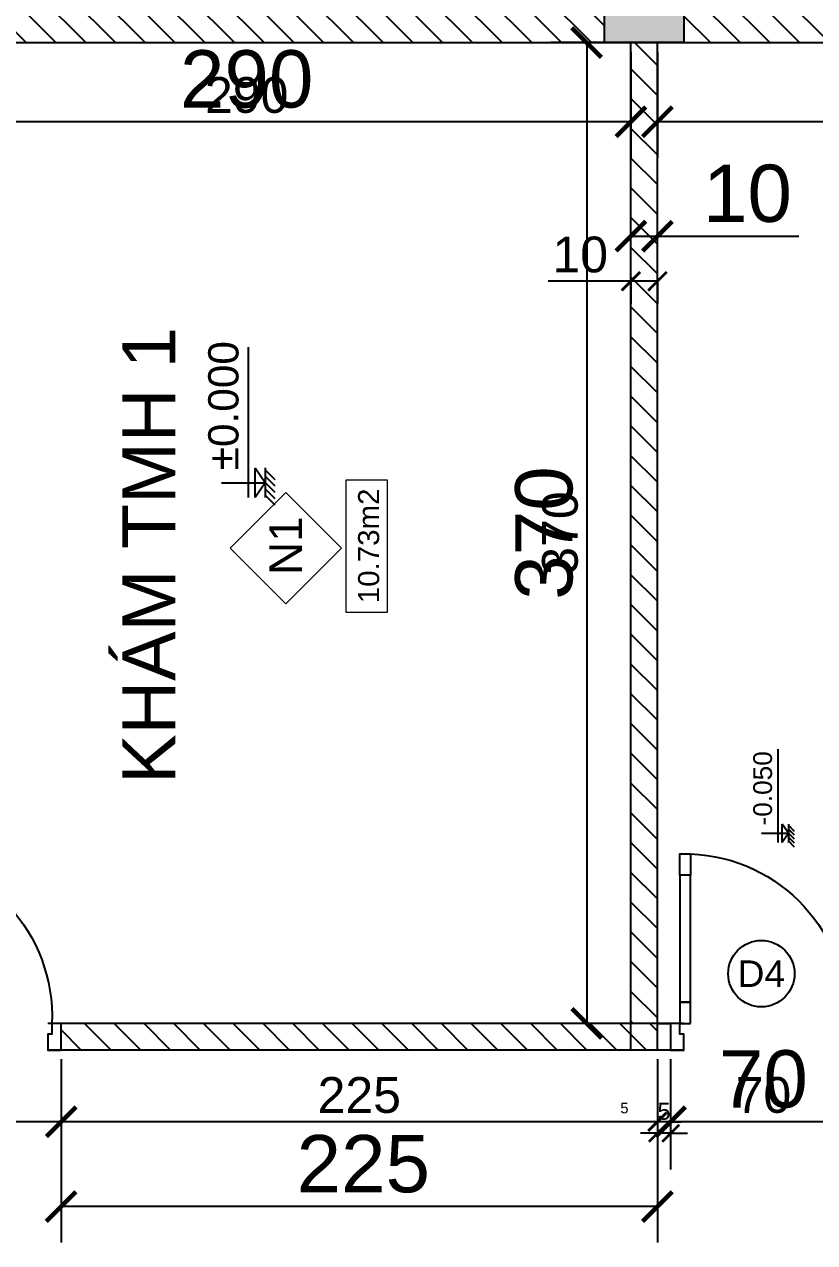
# Model space of a CAD drawing. Header units: millimetres. Extents: x -26398 to 135532, y -376633 to 43268.
# Drawn here: x 37477.9 to 37776.1, y -147106.8 to -146647.3 of the extents above; entities that cross this region are included whole.
import ezdxf
from ezdxf.enums import TextEntityAlignment as Align

# ---------------------------------------------------------------- set-up
doc = ezdxf.new("R2010")
doc.units = ezdxf.units.MM
for name, color, linetype in [('0 @ 5', 7, 'Continuous'), ('0 @ 8', 7, 'Continuous'), ('A-Door', 150, 'Continuous'), ('A5-KICHTHUOC', 251, 'Continuous'), ('cửa', 152, 'Continuous'), ('NT', 1, 'Continuous'), ('TƯỜNG', 52, 'Continuous')]:
    doc.layers.add(name, color=color, linetype=linetype)
doc.layers.add('A6-GHICHU', color=147, linetype='Continuous', lineweight=20)
doc.styles.add('GHICHU35', font='', dxfattribs={"width": 0.9, "height": 350})
doc.styles.get("Standard").update_dxf_attribs({"font": 'arial.ttf'})
doc.styles.add('TUANH', font='')
doc.styles.get('GHICHU35').set_extended_font_data('VNI-Helve')
doc.styles.get('TUANH').set_extended_font_data('VNI-Helve-Condense', bold=True)
doc.dimstyles.new('SCALE dimmatbang', dxfattribs={"dimscale": 70, "dimtxt": 2.7, "dimasz": 1.4, "dimexe": 1.7, "dimexo": 0.7, "dimtad": 1, "dimtoh": 1, "dimdec": 1, "dimtxsty": 'Standard', "dimblk": 'ARCHTICK', "dimcen": 2.5, "dimclrd": 1, "dimclre": 256, "dimadec": 0, "dimazin": 0, "dimtfac": 1, "dimtdec": 1, "dimtmove": 0, "dimatfit": 3, "dimfxl": 1, "dimarcsym": 0})
pattern_1 = [(135, (28271.811, -149862.609), (-5.61266, -5.61266), [])]

# ---------------------------------------------------------------- blocks, each defined once
blk = doc.blocks.new('A$C7DB75F4D')
at = {"layer": 'A-Door'}
for points in [[(625, 740), (625, 660), (665, 660), (665, 740)], [(625, 180), (625, 660), (665, 660), (665, 180)], [(625, 100), (625, 180), (665, 180), (665, 100)], [(35, 100), (35, 60), (50, 60), (50, 50), (50, 0), (0, 0), (0, 100)], [(665, 100), (700, 100), (700, 0), (650, 0), (650, 50), (650, 60), (665, 60)]]:
    blk.add_lwpolyline(points, close=True, dxfattribs=at)
at = {"layer": 'NT', "color": 1}
blk.add_arc((650, 125), 615.5, 92.3278, 182.3278, dxfattribs=at)
blk = doc.blocks.new('1-cote nen')
for p, q in [((-1.8, 267.2), (-1.8, 0)), ((-91.4, 101.9), (827.5, 101.9)), ((-1.8, 0), (-91.4, 62.9)), ((-91.4, 62.9), (87.7, 62.9)), ((89.6, 0), (-91.4, 0)), ((-1.8, 0), (87.7, 62.9)), ((-137.3, -60), (-77.3, 0)), ((-98.7, -60), (-38.7, 0)), ((-60, -60), (0, 0)), ((-21.3, -60), (38.7, 0)), ((17.3, -60), (77.3, 0))]:
    blk.add_line(p, q)
at = {"ltscale": 50, "style": 'GHICHU35', "width": 0.9}
blk.add_attdef('%%P0.000', (75.5, 163.9), '', height=187.5, dxfattribs=at)
blk = doc.blocks.new('_ArchTick')
at = {"color": 0, "linetype": 'ByBlock', "const_width": 0.15}
blk.add_lwpolyline([(-0.5, -0.5), (0.5, 0.5)], dxfattribs=at)
blk = doc.blocks.new('*D6527')
at = {"lineweight": -2, "transparency": 16777216}
for p, q in [((37721.78, -147039.76), (37721.78, -147074.83)), ((37791.78, -147039.76), (37791.78, -147074.83))]:
    blk.add_line(p, q, dxfattribs=at)
at = {"color": 1, "lineweight": -2, "transparency": 16777216}
blk.add_line((37791.78, -147061.23), (37721.78, -147061.23), dxfattribs=at)
at = {"layer": 'DEFPOINTS', "color": 0, "transparency": 16777216}
for p in [(37721.78, -147034.16), (37791.78, -147034.16), (37721.78, -147061.23)]:
    blk.add_point(p, dxfattribs=at)
at = {"color": 1, "lineweight": -2, "transparency": 16777216, "xscale": 11.2, "yscale": 11.2, "zscale": 11.2, "rotation": 180}
blk.add_blockref('_ArchTick', (37721.78, -147061.23), dxfattribs=at)
at = {"color": 1, "lineweight": -2, "transparency": 16777216, "xscale": 11.2, "yscale": 11.2, "zscale": 11.2}
blk.add_blockref('_ArchTick', (37791.78, -147061.23), dxfattribs=at)
at = {"color": 0, "transparency": 16777216, "insert": (37756.78, -147045.2), "char_height": 21.6, "attachment_point": 5}
blk.add_mtext('70', dxfattribs=at)
blk = doc.blocks.new('*D6528')
at = {"lineweight": -2, "transparency": 16777216}
for p, q in [((37721.78, -147037.66), (37721.78, -147069.73)), ((37791.78, -147037.66), (37791.78, -147069.73))]:
    blk.add_line(p, q, dxfattribs=at)
at = {"color": 1, "lineweight": -2, "transparency": 16777216}
blk.add_line((37791.78, -147061.23), (37721.78, -147061.23), dxfattribs=at)
at = {"layer": 'DEFPOINTS', "color": 0, "transparency": 16777216}
for p in [(37721.78, -147034.16), (37791.78, -147034.16), (37721.78, -147061.23)]:
    blk.add_point(p, dxfattribs=at)
at = {"color": 1, "lineweight": -2, "transparency": 16777216, "xscale": 7, "yscale": 7, "zscale": 7, "rotation": 180}
blk.add_blockref('_ArchTick', (37721.78, -147061.23), dxfattribs=at)
at = {"color": 1, "lineweight": -2, "transparency": 16777216, "xscale": 7, "yscale": 7, "zscale": 7}
blk.add_blockref('_ArchTick', (37791.78, -147061.23), dxfattribs=at)
at = {"color": 0, "transparency": 16777216, "insert": (37756.78, -147051.21), "char_height": 13.5, "attachment_point": 5}
blk.add_mtext('70', dxfattribs=at)
blk = doc.blocks.new('*D6530')
at = {"lineweight": -2, "transparency": 16777216}
for p, q in [((37716.78, -147039.76), (37716.78, -147079.17)), ((37721.78, -147039.76), (37721.78, -147079.17))]:
    blk.add_line(p, q, dxfattribs=at)
at = {"color": 1, "lineweight": -2, "transparency": 16777216}
for p, q in [((37716.78, -147065.57), (37710.38, -147065.57)), ((37721.78, -147065.57), (37716.78, -147065.57)), ((37721.78, -147065.57), (37728.18, -147065.57))]:
    blk.add_line(p, q, dxfattribs=at)
at = {"layer": 'DEFPOINTS', "color": 0, "transparency": 16777216}
for p in [(37716.78, -147034.16), (37721.78, -147034.16), (37716.78, -147065.57)]:
    blk.add_point(p, dxfattribs=at)
at = {"color": 1, "lineweight": -2, "transparency": 16777216, "xscale": 6.4, "yscale": 6.4, "zscale": 6.4}
blk.add_blockref('_ArchTick', (37716.78, -147065.57), dxfattribs=at)
at = {"color": 1, "lineweight": -2, "transparency": 16777216, "xscale": 6.4, "yscale": 6.4, "zscale": 6.4, "rotation": 180}
blk.add_blockref('_ArchTick', (37721.78, -147065.57), dxfattribs=at)
at = {"color": 0, "transparency": 16777216, "insert": (37719.28, -147057.32), "char_height": 6.4, "attachment_point": 5}
blk.add_mtext('5', dxfattribs=at)
blk = doc.blocks.new('*D6531')
at = {"lineweight": -2, "transparency": 16777216}
for p, q in [((37716.78, -147037.66), (37716.78, -147069.73)), ((37721.78, -147037.66), (37721.78, -147069.73))]:
    blk.add_line(p, q, dxfattribs=at)
at = {"color": 1, "lineweight": -2, "transparency": 16777216}
for p, q in [((37716.78, -147061.23), (37699.88, -147061.23)), ((37721.78, -147061.23), (37716.78, -147061.23)), ((37721.78, -147061.23), (37725.78, -147061.23))]:
    blk.add_line(p, q, dxfattribs=at)
at = {"layer": 'DEFPOINTS', "color": 0, "transparency": 16777216}
for p in [(37716.78, -147034.16), (37721.78, -147034.16), (37716.78, -147061.23)]:
    blk.add_point(p, dxfattribs=at)
at = {"color": 1, "lineweight": -2, "transparency": 16777216, "xscale": 4, "yscale": 4, "zscale": 4}
blk.add_blockref('_ArchTick', (37716.78, -147061.23), dxfattribs=at)
at = {"color": 1, "lineweight": -2, "transparency": 16777216, "xscale": 4, "yscale": 4, "zscale": 4, "rotation": 180}
blk.add_blockref('_ArchTick', (37721.78, -147061.23), dxfattribs=at)
at = {"color": 0, "transparency": 16777216, "insert": (37704.33, -147056.07), "char_height": 4, "attachment_point": 5}
blk.add_mtext('5', dxfattribs=at)
blk = doc.blocks.new('*D6533')
at = {"lineweight": -2, "transparency": 16777216}
for p, q in [((37491.78, -147039.76), (37491.78, -147106.82)), ((37716.78, -147039.76), (37716.78, -147106.82))]:
    blk.add_line(p, q, dxfattribs=at)
at = {"color": 1, "lineweight": -2, "transparency": 16777216}
blk.add_line((37716.78, -147093.22), (37491.78, -147093.22), dxfattribs=at)
at = {"layer": 'DEFPOINTS', "color": 0, "transparency": 16777216}
for p in [(37491.78, -147034.16), (37716.78, -147034.16), (37491.78, -147093.22)]:
    blk.add_point(p, dxfattribs=at)
at = {"color": 1, "lineweight": -2, "transparency": 16777216, "xscale": 11.2, "yscale": 11.2, "zscale": 11.2, "rotation": 180}
blk.add_blockref('_ArchTick', (37491.78, -147093.22), dxfattribs=at)
at = {"color": 1, "lineweight": -2, "transparency": 16777216, "xscale": 11.2, "yscale": 11.2, "zscale": 11.2}
blk.add_blockref('_ArchTick', (37716.78, -147093.22), dxfattribs=at)
at = {"color": 0, "transparency": 16777216, "insert": (37605.8, -147077.19), "char_height": 21.6, "attachment_point": 5}
blk.add_mtext('225', dxfattribs=at)
blk = doc.blocks.new('*D6534')
at = {"lineweight": -2, "transparency": 16777216}
for p, q in [((37491.78, -147037.66), (37491.78, -147069.73)), ((37716.78, -147037.66), (37716.78, -147069.73))]:
    blk.add_line(p, q, dxfattribs=at)
at = {"color": 1, "lineweight": -2, "transparency": 16777216}
blk.add_line((37716.78, -147061.23), (37491.78, -147061.23), dxfattribs=at)
at = {"layer": 'DEFPOINTS', "color": 0, "transparency": 16777216}
for p in [(37491.78, -147034.16), (37716.78, -147034.16), (37491.78, -147061.23)]:
    blk.add_point(p, dxfattribs=at)
at = {"color": 1, "lineweight": -2, "transparency": 16777216, "xscale": 7, "yscale": 7, "zscale": 7, "rotation": 180}
blk.add_blockref('_ArchTick', (37491.78, -147061.23), dxfattribs=at)
at = {"color": 1, "lineweight": -2, "transparency": 16777216, "xscale": 7, "yscale": 7, "zscale": 7}
blk.add_blockref('_ArchTick', (37716.78, -147061.23), dxfattribs=at)
at = {"color": 0, "transparency": 16777216, "insert": (37604.28, -147051.21), "char_height": 13.5, "attachment_point": 5}
blk.add_mtext('225', dxfattribs=at)
blk = doc.blocks.new('*D6536')
at = {"lineweight": -2, "transparency": 16777216}
for p, q in [((37421.78, -147039.76), (37421.78, -147074.83)), ((37491.78, -147039.76), (37491.78, -147074.83))]:
    blk.add_line(p, q, dxfattribs=at)
at = {"color": 1, "lineweight": -2, "transparency": 16777216}
blk.add_line((37491.78, -147061.23), (37421.78, -147061.23), dxfattribs=at)
at = {"layer": 'DEFPOINTS', "color": 0, "transparency": 16777216}
for p in [(37421.78, -147034.16), (37491.78, -147034.16), (37421.78, -147061.23)]:
    blk.add_point(p, dxfattribs=at)
at = {"color": 1, "lineweight": -2, "transparency": 16777216, "xscale": 11.2, "yscale": 11.2, "zscale": 11.2, "rotation": 180}
blk.add_blockref('_ArchTick', (37421.78, -147061.23), dxfattribs=at)
at = {"color": 1, "lineweight": -2, "transparency": 16777216, "xscale": 11.2, "yscale": 11.2, "zscale": 11.2}
blk.add_blockref('_ArchTick', (37491.78, -147061.23), dxfattribs=at)
at = {"color": 0, "transparency": 16777216, "insert": (37456.78, -147045.2), "char_height": 21.6, "attachment_point": 5}
blk.add_mtext('70', dxfattribs=at)
blk = doc.blocks.new('*D6537')
at = {"lineweight": -2, "transparency": 16777216}
for p, q in [((37421.78, -147037.66), (37421.78, -147069.73)), ((37491.78, -147037.66), (37491.78, -147069.73))]:
    blk.add_line(p, q, dxfattribs=at)
at = {"color": 1, "lineweight": -2, "transparency": 16777216}
blk.add_line((37491.78, -147061.23), (37421.78, -147061.23), dxfattribs=at)
at = {"layer": 'DEFPOINTS', "color": 0, "transparency": 16777216}
for p in [(37421.78, -147034.16), (37491.78, -147034.16), (37421.78, -147061.23)]:
    blk.add_point(p, dxfattribs=at)
at = {"color": 1, "lineweight": -2, "transparency": 16777216, "xscale": 7, "yscale": 7, "zscale": 7, "rotation": 180}
blk.add_blockref('_ArchTick', (37421.78, -147061.23), dxfattribs=at)
at = {"color": 1, "lineweight": -2, "transparency": 16777216, "xscale": 7, "yscale": 7, "zscale": 7}
blk.add_blockref('_ArchTick', (37491.78, -147061.23), dxfattribs=at)
at = {"color": 0, "transparency": 16777216, "insert": (37456.78, -147051.21), "char_height": 13.5, "attachment_point": 5}
blk.add_mtext('70', dxfattribs=at)
blk = doc.blocks.new('*D6617')
at = {"lineweight": -2, "transparency": 16777216}
for p, q in [((37706.78, -146733.89), (37706.78, -146713.59)), ((37716.78, -146733.89), (37716.78, -146713.59))]:
    blk.add_line(p, q, dxfattribs=at)
at = {"color": 1, "lineweight": -2, "transparency": 16777216}
for p, q in [((37706.78, -146727.19), (37716.78, -146727.19)), ((37716.78, -146727.19), (37770.17, -146727.19))]:
    blk.add_line(p, q, dxfattribs=at)
at = {"layer": 'DEFPOINTS', "color": 0, "transparency": 16777216}
for p in [(37706.78, -146727.19), (37706.78, -146739.49), (37716.78, -146739.49)]:
    blk.add_point(p, dxfattribs=at)
at = {"color": 1, "lineweight": -2, "transparency": 16777216, "xscale": 11.2, "yscale": 11.2, "zscale": 11.2, "rotation": 180}
blk.add_blockref('_ArchTick', (37706.78, -146727.19), dxfattribs=at)
at = {"color": 1, "lineweight": -2, "transparency": 16777216, "xscale": 11.2, "yscale": 11.2, "zscale": 11.2}
blk.add_blockref('_ArchTick', (37716.78, -146727.19), dxfattribs=at)
at = {"color": 0, "transparency": 16777216, "insert": (37750.76, -146711.16), "char_height": 21.6, "attachment_point": 5}
blk.add_mtext('10', dxfattribs=at)
blk = doc.blocks.new('*D6618')
at = {"color": 1, "lineweight": -2, "transparency": 16777216}
for p, q in [((37706.78, -146744.2), (37675.51, -146744.2)), ((37716.78, -146744.2), (37706.78, -146744.2))]:
    blk.add_line(p, q, dxfattribs=at)
at = {"lineweight": -2, "transparency": 16777216}
for p, q in [((37706.78, -146742.99), (37706.78, -146752.7)), ((37716.78, -146742.99), (37716.78, -146752.7))]:
    blk.add_line(p, q, dxfattribs=at)
at = {"layer": 'DEFPOINTS', "color": 0, "transparency": 16777216}
for p in [(37706.78, -146739.49), (37716.78, -146739.49), (37706.78, -146744.2)]:
    blk.add_point(p, dxfattribs=at)
at = {"color": 1, "lineweight": -2, "transparency": 16777216, "xscale": 7, "yscale": 7, "zscale": 7, "rotation": 180}
blk.add_blockref('_ArchTick', (37706.78, -146744.2), dxfattribs=at)
at = {"color": 1, "lineweight": -2, "transparency": 16777216, "xscale": 7, "yscale": 7, "zscale": 7}
blk.add_blockref('_ArchTick', (37716.78, -146744.2), dxfattribs=at)
at = {"color": 0, "transparency": 16777216, "insert": (37687.65, -146734.18), "char_height": 13.5, "attachment_point": 5}
blk.add_mtext('10', dxfattribs=at)
blk = doc.blocks.new('*D6704')
at = {"lineweight": -2, "transparency": 16777216}
for p, q in [((37716.78, -146659.76), (37716.78, -146697.63)), ((38006.78, -146659.76), (38006.78, -146697.63))]:
    blk.add_line(p, q, dxfattribs=at)
at = {"color": 1, "lineweight": -2, "transparency": 16777216}
blk.add_line((38006.78, -146684.03), (37716.78, -146684.03), dxfattribs=at)
at = {"layer": 'DEFPOINTS', "color": 0, "transparency": 16777216}
for p in [(37716.78, -146654.16), (38006.78, -146654.16), (37716.78, -146684.03)]:
    blk.add_point(p, dxfattribs=at)
at = {"color": 1, "lineweight": -2, "transparency": 16777216, "xscale": 11.2, "yscale": 11.2, "zscale": 11.2, "rotation": 180}
blk.add_blockref('_ArchTick', (37716.78, -146684.03), dxfattribs=at)
at = {"color": 1, "lineweight": -2, "transparency": 16777216, "xscale": 11.2, "yscale": 11.2, "zscale": 11.2}
blk.add_blockref('_ArchTick', (38006.78, -146684.03), dxfattribs=at)
at = {"color": 0, "transparency": 16777216, "insert": (37861.78, -146668.01), "char_height": 21.6, "attachment_point": 5}
blk.add_mtext('290', dxfattribs=at)
blk = doc.blocks.new('*D6705')
at = {"lineweight": -2, "transparency": 16777216}
for p, q in [((37716.78, -146657.66), (37716.78, -146692.53)), ((38006.78, -146657.66), (38006.78, -146692.53))]:
    blk.add_line(p, q, dxfattribs=at)
at = {"color": 1, "lineweight": -2, "transparency": 16777216}
blk.add_line((38006.78, -146684.03), (37716.78, -146684.03), dxfattribs=at)
at = {"layer": 'DEFPOINTS', "color": 0, "transparency": 16777216}
for p in [(37716.78, -146654.16), (38006.78, -146654.16), (37716.78, -146684.03)]:
    blk.add_point(p, dxfattribs=at)
at = {"color": 1, "lineweight": -2, "transparency": 16777216, "xscale": 7, "yscale": 7, "zscale": 7, "rotation": 180}
blk.add_blockref('_ArchTick', (37716.78, -146684.03), dxfattribs=at)
at = {"color": 1, "lineweight": -2, "transparency": 16777216, "xscale": 7, "yscale": 7, "zscale": 7}
blk.add_blockref('_ArchTick', (38006.78, -146684.03), dxfattribs=at)
at = {"color": 0, "transparency": 16777216, "insert": (37861.78, -146674.02), "char_height": 13.5, "attachment_point": 5}
blk.add_mtext('290', dxfattribs=at)
blk = doc.blocks.new('*D6707')
at = {"lineweight": -2, "transparency": 16777216}
for p, q in [((37701.18, -146654.16), (37676.49, -146654.16)), ((37701.18, -147024.16), (37676.49, -147024.16))]:
    blk.add_line(p, q, dxfattribs=at)
at = {"color": 1, "lineweight": -2, "transparency": 16777216}
blk.add_line((37690.09, -146654.16), (37690.09, -147024.16), dxfattribs=at)
at = {"layer": 'DEFPOINTS', "color": 0, "transparency": 16777216}
for p in [(37706.78, -146654.16), (37690.09, -147024.16), (37706.78, -147024.16)]:
    blk.add_point(p, dxfattribs=at)
at = {"color": 1, "lineweight": -2, "transparency": 16777216, "xscale": 11.2, "yscale": 11.2, "zscale": 11.2}
for p, rotation in [((37690.09, -146654.16), 90), ((37690.09, -147024.16), 270)]:
    blk.add_blockref('_ArchTick', p, dxfattribs=dict(at, rotation=rotation))
at = {"color": 0, "transparency": 16777216, "insert": (37674.06, -146839.16), "char_height": 21.6, "attachment_point": 5, "rotation": 90}
blk.add_mtext('370', dxfattribs=at)
blk = doc.blocks.new('*D6708')
at = {"lineweight": -2, "transparency": 16777216}
for p, q in [((37703.28, -146654.16), (37681.59, -146654.16)), ((37703.28, -147024.16), (37681.59, -147024.16))]:
    blk.add_line(p, q, dxfattribs=at)
at = {"color": 1, "lineweight": -2, "transparency": 16777216}
blk.add_line((37690.09, -146654.16), (37690.09, -147024.16), dxfattribs=at)
at = {"layer": 'DEFPOINTS', "color": 0, "transparency": 16777216}
for p in [(37706.78, -146654.16), (37690.09, -147024.16), (37706.78, -147024.16)]:
    blk.add_point(p, dxfattribs=at)
at = {"color": 1, "lineweight": -2, "transparency": 16777216, "xscale": 7, "yscale": 7, "zscale": 7}
for p, rotation in [((37690.09, -146654.16), 90), ((37690.09, -147024.16), 270)]:
    blk.add_blockref('_ArchTick', p, dxfattribs=dict(at, rotation=rotation))
at = {"color": 0, "transparency": 16777216, "insert": (37680.07, -146839.16), "char_height": 13.5, "attachment_point": 5, "rotation": 90}
blk.add_mtext('370', dxfattribs=at)
blk = doc.blocks.new('*D6710')
at = {"lineweight": -2, "transparency": 16777216}
for p, q in [((37416.78, -146659.76), (37416.78, -146697.63)), ((37706.78, -146659.76), (37706.78, -146697.63))]:
    blk.add_line(p, q, dxfattribs=at)
at = {"color": 1, "lineweight": -2, "transparency": 16777216}
blk.add_line((37706.78, -146684.03), (37416.78, -146684.03), dxfattribs=at)
at = {"layer": 'DEFPOINTS', "color": 0, "transparency": 16777216}
for p in [(37416.78, -146654.16), (37706.78, -146654.16), (37416.78, -146684.03)]:
    blk.add_point(p, dxfattribs=at)
at = {"color": 1, "lineweight": -2, "transparency": 16777216, "xscale": 11.2, "yscale": 11.2, "zscale": 11.2, "rotation": 180}
blk.add_blockref('_ArchTick', (37416.78, -146684.03), dxfattribs=at)
at = {"color": 1, "lineweight": -2, "transparency": 16777216, "xscale": 11.2, "yscale": 11.2, "zscale": 11.2}
blk.add_blockref('_ArchTick', (37706.78, -146684.03), dxfattribs=at)
at = {"color": 0, "transparency": 16777216, "insert": (37561.78, -146668.01), "char_height": 21.6, "attachment_point": 5}
blk.add_mtext('290', dxfattribs=at)
blk = doc.blocks.new('*D6711')
at = {"lineweight": -2, "transparency": 16777216}
for p, q in [((37416.78, -146657.66), (37416.78, -146692.53)), ((37706.78, -146657.66), (37706.78, -146692.53))]:
    blk.add_line(p, q, dxfattribs=at)
at = {"color": 1, "lineweight": -2, "transparency": 16777216}
blk.add_line((37706.78, -146684.03), (37416.78, -146684.03), dxfattribs=at)
at = {"layer": 'DEFPOINTS', "color": 0, "transparency": 16777216}
for p in [(37416.78, -146654.16), (37706.78, -146654.16), (37416.78, -146684.03)]:
    blk.add_point(p, dxfattribs=at)
at = {"color": 1, "lineweight": -2, "transparency": 16777216, "xscale": 7, "yscale": 7, "zscale": 7, "rotation": 180}
blk.add_blockref('_ArchTick', (37416.78, -146684.03), dxfattribs=at)
at = {"color": 1, "lineweight": -2, "transparency": 16777216, "xscale": 7, "yscale": 7, "zscale": 7}
blk.add_blockref('_ArchTick', (37706.78, -146684.03), dxfattribs=at)
at = {"color": 0, "transparency": 16777216, "insert": (37561.78, -146674.02), "char_height": 13.5, "attachment_point": 5}
blk.add_mtext('290', dxfattribs=at)
blk = doc.blocks.new('*U9028')
at = {"layer": '0 @ 5'}
dim = blk.add_linear_dim(base=(37721.78, -147061.23), p1=(37791.78, -147034.16), p2=(37721.78, -147034.16), angle=180, dimstyle='SCALE dimmatbang', override={"dimscale": 5, "dimtix": 0, "dimtofl": 1, "dimtmove": 0, "dimatfit": 3}, dxfattribs=at)
dim.commit()
dim.dimension.update_dxf_attribs({"geometry": '*D6528', "text_midpoint": (37756.78, -147051.21)})
at = {"layer": '0 @ 8'}
dim = blk.add_linear_dim(base=(37721.78, -147061.23), p1=(37791.78, -147034.16), p2=(37721.78, -147034.16), angle=180, dimstyle='SCALE dimmatbang', override={"dimscale": 8, "dimtix": 0, "dimtofl": 1, "dimtmove": 0, "dimatfit": 3}, dxfattribs=at)
dim.commit()
dim.dimension.update_dxf_attribs({"geometry": '*D6527', "text_midpoint": (37756.78, -147045.2)})
blk = doc.blocks.new('*U9029')
at = {"layer": '0 @ 5'}
dim = blk.add_linear_dim(base=(37716.78, -147061.23), p1=(37721.78, -147034.16), p2=(37716.78, -147034.16), angle=180, dimstyle='SCALE dimmatbang', override={"dimscale": 5, "dimtxt": 0.8, "dimasz": 0.8, "dimtix": 0, "dimtofl": 1, "dimtmove": 0, "dimatfit": 3}, dxfattribs=at)
dim.commit()
dim.dimension.update_dxf_attribs({"geometry": '*D6531', "text_midpoint": (37704.33, -147056.07)})
at = {"layer": '0 @ 8'}
dim = blk.add_linear_dim(base=(37716.78, -147065.57), p1=(37721.78, -147034.16), p2=(37716.78, -147034.16), angle=180, dimstyle='SCALE dimmatbang', override={"dimscale": 8, "dimtxt": 0.8, "dimasz": 0.8, "dimtix": 0, "dimtofl": 1, "dimtmove": 0, "dimatfit": 3}, dxfattribs=at)
dim.commit()
dim.dimension.update_dxf_attribs({"geometry": '*D6530', "text_midpoint": (37719.28, -147065.57), "dimtype": 128})
blk = doc.blocks.new('*U9030')
at = {"layer": '0 @ 5'}
dim = blk.add_linear_dim(base=(37491.78, -147061.23), p1=(37716.78, -147034.16), p2=(37491.78, -147034.16), angle=180, dimstyle='SCALE dimmatbang', override={"dimscale": 5, "dimtix": 0, "dimtofl": 1, "dimtmove": 0, "dimatfit": 3}, dxfattribs=at)
dim.commit()
dim.dimension.update_dxf_attribs({"geometry": '*D6534', "text_midpoint": (37604.28, -147051.21)})
at = {"layer": '0 @ 8'}
dim = blk.add_linear_dim(base=(37491.78, -147093.22), p1=(37716.78, -147034.16), p2=(37491.78, -147034.16), angle=180, dimstyle='SCALE dimmatbang', override={"dimscale": 8, "dimtix": 0, "dimtofl": 1, "dimtmove": 0, "dimatfit": 3}, dxfattribs=at)
dim.commit()
dim.dimension.update_dxf_attribs({"geometry": '*D6533', "text_midpoint": (37605.8, -147093.22), "dimtype": 128})
blk = doc.blocks.new('*U9031')
at = {"layer": '0 @ 5'}
dim = blk.add_linear_dim(base=(37421.78, -147061.23), p1=(37491.78, -147034.16), p2=(37421.78, -147034.16), angle=180, dimstyle='SCALE dimmatbang', override={"dimscale": 5, "dimtix": 0, "dimtofl": 1, "dimtmove": 0, "dimatfit": 3}, dxfattribs=at)
dim.commit()
dim.dimension.update_dxf_attribs({"geometry": '*D6537', "text_midpoint": (37456.78, -147051.21)})
at = {"layer": '0 @ 8'}
dim = blk.add_linear_dim(base=(37421.78, -147061.23), p1=(37491.78, -147034.16), p2=(37421.78, -147034.16), angle=180, dimstyle='SCALE dimmatbang', override={"dimscale": 8, "dimtix": 0, "dimtofl": 1, "dimtmove": 0, "dimatfit": 3}, dxfattribs=at)
dim.commit()
dim.dimension.update_dxf_attribs({"geometry": '*D6536', "text_midpoint": (37456.78, -147045.2)})
blk = doc.blocks.new('*U9058')
at = {"layer": '0 @ 5'}
dim = blk.add_linear_dim(base=(37706.78, -146744.2), p1=(37716.78, -146739.49), p2=(37706.78, -146739.49), angle=180, dimstyle='SCALE dimmatbang', override={"dimscale": 5, "dimtix": 0, "dimtofl": 1, "dimtmove": 0, "dimatfit": 3}, dxfattribs=at)
dim.commit()
dim.dimension.update_dxf_attribs({"geometry": '*D6618', "text_midpoint": (37687.65, -146734.18)})
at = {"layer": '0 @ 8'}
dim = blk.add_linear_dim(base=(37706.78, -146727.19), p1=(37716.78, -146739.49), p2=(37706.78, -146739.49), angle=180, dimstyle='SCALE dimmatbang', override={"dimscale": 8, "dimtix": 0, "dimtofl": 1, "dimtmove": 0, "dimatfit": 3}, dxfattribs=at)
dim.commit()
dim.dimension.update_dxf_attribs({"geometry": '*D6617', "text_midpoint": (37750.76, -146727.19), "dimtype": 128})
blk = doc.blocks.new('*U9087')
at = {"layer": '0 @ 5'}
dim = blk.add_linear_dim(base=(37716.78, -146684.03), p1=(38006.78, -146654.16), p2=(37716.78, -146654.16), angle=180, dimstyle='SCALE dimmatbang', override={"dimscale": 5, "dimtix": 0, "dimtofl": 1, "dimtmove": 0, "dimatfit": 3}, dxfattribs=at)
dim.commit()
dim.dimension.update_dxf_attribs({"geometry": '*D6705', "text_midpoint": (37861.78, -146674.02)})
at = {"layer": '0 @ 8'}
dim = blk.add_linear_dim(base=(37716.78, -146684.03), p1=(38006.78, -146654.16), p2=(37716.78, -146654.16), angle=180, dimstyle='SCALE dimmatbang', override={"dimscale": 8, "dimtix": 0, "dimtofl": 1, "dimtmove": 0, "dimatfit": 3}, dxfattribs=at)
dim.commit()
dim.dimension.update_dxf_attribs({"geometry": '*D6704', "text_midpoint": (37861.78, -146668.01)})
blk = doc.blocks.new('*U9088')
at = {"layer": '0 @ 5'}
dim = blk.add_linear_dim(base=(37690.09, -147024.16), p1=(37706.78, -146654.16), p2=(37706.78, -147024.16), angle=90, dimstyle='SCALE dimmatbang', override={"dimscale": 5, "dimtix": 0, "dimtofl": 1, "dimtmove": 0, "dimatfit": 3}, dxfattribs=at)
dim.commit()
dim.dimension.update_dxf_attribs({"geometry": '*D6708', "text_midpoint": (37680.07, -146839.16)})
at = {"layer": '0 @ 8'}
dim = blk.add_linear_dim(base=(37690.09, -147024.16), p1=(37706.78, -146654.16), p2=(37706.78, -147024.16), angle=90, dimstyle='SCALE dimmatbang', override={"dimscale": 8, "dimtix": 0, "dimtofl": 1, "dimtmove": 0, "dimatfit": 3}, dxfattribs=at)
dim.commit()
dim.dimension.update_dxf_attribs({"geometry": '*D6707', "text_midpoint": (37674.06, -146839.16)})
blk = doc.blocks.new('*U9089')
at = {"layer": '0 @ 5'}
dim = blk.add_linear_dim(base=(37416.78, -146684.03), p1=(37706.78, -146654.16), p2=(37416.78, -146654.16), angle=180, dimstyle='SCALE dimmatbang', override={"dimscale": 5, "dimtix": 0, "dimtofl": 1, "dimtmove": 0, "dimatfit": 3}, dxfattribs=at)
dim.commit()
dim.dimension.update_dxf_attribs({"geometry": '*D6711', "text_midpoint": (37561.78, -146674.02)})
at = {"layer": '0 @ 8'}
dim = blk.add_linear_dim(base=(37416.78, -146684.03), p1=(37706.78, -146654.16), p2=(37416.78, -146654.16), angle=180, dimstyle='SCALE dimmatbang', override={"dimscale": 8, "dimtix": 0, "dimtofl": 1, "dimtmove": 0, "dimatfit": 3}, dxfattribs=at)
dim.commit()
dim.dimension.update_dxf_attribs({"geometry": '*D6710', "text_midpoint": (37561.78, -146668.01)})

msp = doc.modelspace()

# ---------------------------------------------------------------- hatches: boundary and pattern name
h = msp.add_hatch(color=1)
h.dxf.hatch_style = 1
h.paths.add_polyline_path([(37696.78, -146654.16), (37726.78, -146654.16), (37726.78, -146634.16), (37696.78, -146634.16)])
at = {"layer": 'TƯỜNG'}
h = msp.add_hatch(dxfattribs=at)
h.set_pattern_fill('ANSI31', color=256, scale=2.5, angle=90)
h.set_pattern_definition(pattern_1)
h.paths.add_polyline_path([(35931.78, -146634.16), (35931.78, -146654.16), (36496.78, -146654.16), (36496.78, -146634.16)])
h.paths.add_polyline_path([(36796.78, -146654.16), (36796.78, -146634.16), (36526.78, -146634.16), (36526.78, -146654.16)])
h.paths.add_polyline_path([(37126.78, -146634.16), (37126.78, -146654.16), (37396.78, -146654.16), (37396.78, -146634.7), (37396.24, -146634.16)])
h.paths.add_polyline_path([(37096.78, -146654.16), (37096.78, -146634.16), (36826.78, -146634.16), (36826.78, -146654.16)])
h.paths.add_polyline_path([(37426.78, -146634.16), (37426.78, -146653.48), (37427.47, -146654.16), (37696.78, -146654.16), (37696.78, -146634.16)])
h.paths.add_polyline_path([(37726.78, -146634.16), (37726.78, -146654.16), (37996.78, -146654.16), (37996.78, -146634.16)])
h.paths.add_polyline_path([(38296.78, -146654.16), (38296.78, -146634.16), (38026.78, -146634.16), (38026.78, -146654.16)])
h.paths.add_polyline_path([(38696.78, -146654.16), (38696.78, -146634.16), (38326.78, -146634.16), (38326.78, -146654.16)])
h.paths.add_polyline_path([(39080.71, -146654.16), (39080.71, -146634.28), (39091.39, -146634.28), (39091.27, -146634.16), (38726.78, -146634.16), (38726.78, -146654.16)])
h = msp.add_hatch(dxfattribs=at)
h.set_pattern_fill('ANSI31', color=256, scale=2.5, angle=90)
h.set_pattern_definition(pattern_1)
h.paths.add_polyline_path([(37491.78, -147024.16), (37491.78, -147034.16), (37706.78, -147034.16), (37706.78, -147024.16)])
h.paths.add_polyline_path([(37706.78, -147024.16), (37706.78, -147034.16), (37716.78, -147034.16), (37716.78, -147024.16)])

# ---------------------------------------------------------------- linework, layer by layer
at = {"linetype": 'Continuous'}
msp.add_line((37707.66, -147024.16), (37706.78, -147023.28), dxfattribs=at)
for points in [[(37726.78, -146634.16), (37726.78, -146654.16), (37696.78, -146654.16), (37696.78, -146634.16)], [(37716.78, -147024.16), (37721.78, -147024.16), (37721.78, -147034.16), (37716.78, -147034.16)]]:
    msp.add_lwpolyline(points, close=True)
msp.add_circle((37756, -147005.36), 12.52)
at = {"layer": 'A6-GHICHU', "ltscale": 0.5}
for points in [[(37599.33, -146869.19), (37599.33, -146819.08), (37614.78, -146819.08), (37614.78, -146869.19)], [(37597.55, -146844.87), (37576.54, -146823.85), (37555.52, -146844.87), (37576.54, -146865.88)]]:
    msp.add_lwpolyline(points, close=True, dxfattribs=at)
at = {"layer": 'TƯỜNG'}
for p, q in [((35931.78, -146654.16), (39091.78, -146654.16)), ((37706.78, -147034.16), (37706.78, -146654.16)), ((37716.78, -146662.84), (37708.1, -146654.16)), ((37716.78, -147034.16), (37716.78, -146654.16)), ((37716.78, -146674.07), (37706.78, -146664.07)), ((37716.78, -146685.29), (37706.78, -146675.29)), ((37716.78, -146696.52), (37706.78, -146686.52)), ((37716.78, -146707.74), (37706.78, -146697.74)), ((37716.78, -146718.97), (37706.78, -146708.97)), ((37716.78, -146730.19), (37706.78, -146720.19)), ((37716.78, -146741.42), (37706.78, -146731.42)), ((37716.78, -146752.65), (37706.78, -146742.65)), ((37716.78, -146763.87), (37706.78, -146753.87)), ((37716.78, -146775.1), (37706.78, -146765.1)), ((37716.78, -146786.32), (37706.78, -146776.32)), ((37716.78, -146797.55), (37706.78, -146787.55)), ((37716.78, -146808.77), (37706.78, -146798.77)), ((37716.78, -146820), (37706.78, -146810)), ((37716.78, -146831.22), (37706.78, -146821.22)), ((37716.78, -146842.45), (37706.78, -146832.45)), ((37716.78, -146853.67), (37706.78, -146843.67)), ((37716.78, -146864.9), (37706.78, -146854.9)), ((37716.78, -146876.12), (37706.78, -146866.12)), ((37716.78, -146887.35), (37706.78, -146877.35)), ((37716.78, -146898.57), (37706.78, -146888.57)), ((37716.78, -146909.8), (37706.78, -146899.8)), ((37716.78, -146921.03), (37706.78, -146911.03)), ((37716.78, -146932.25), (37706.78, -146922.25)), ((37716.78, -146943.48), (37706.78, -146933.48)), ((37716.78, -146954.7), (37706.78, -146944.7)), ((37716.78, -146965.93), (37706.78, -146955.93)), ((37716.78, -146977.15), (37706.78, -146967.15)), ((37716.78, -146988.38), (37706.78, -146978.38)), ((37716.78, -146999.6), (37706.78, -146989.6)), ((37716.78, -147010.83), (37706.78, -147000.83)), ((37716.78, -147022.05), (37706.78, -147012.05)), ((37726.78, -147024.16), (37486.78, -147024.16)), ((37726.78, -147034.16), (37486.78, -147034.16))]:
    msp.add_line(p, q, dxfattribs=at)

# ---------------------------------------------------------------- block references
for name in ['*U9088', '*U9089', '*U9087', '*U9058', '*U9031', '*U9030', '*U9029', '*U9028']:
    msp.add_blockref(name, (0, 0))
at = {"layer": 'A5-KICHTHUOC', "ltscale": 0.5}
ref = msp.add_blockref('1-cote nen', (37568.81, -146820.14), dxfattribs=dict(at, xscale=0.06173531862781489, yscale=0.06173531862781489, zscale=0.06173531862781489, rotation=90))
ref.add_attrib('%%P0.000', '%%P0.000', (37558.69, -146815.48), dxfattribs={"layer": '0', "color": 4, "ltscale": 50, "height": 11.432, "rotation": 90})
ref = msp.add_blockref('1-cote nen', (37766.28, -146952.36), dxfattribs=dict(at, xscale=0.0382254171401861, yscale=0.0382254171401861, zscale=0.0382254171401861, rotation=90))
ref.add_attrib('%%P0.000', '-0.050', (37760.02, -146949.48), dxfattribs={"layer": '0', "color": 4, "ltscale": 50, "height": 7.079, "rotation": 90})
at = {"layer": 'cửa', "xscale": -0.1, "yscale": 0.1, "zscale": 0.1}
for p in [(37491.78, -147034.16), (37791.78, -147034.16)]:
    msp.add_blockref('A$C7DB75F4D', p, dxfattribs=at)

# ---------------------------------------------------------------- texts
msp.add_text('KHÁM TMH 1', height=20, rotation=90).set_placement((37524.83, -146847.57), align=Align.MIDDLE_CENTER)
at = {"layer": 'A6-GHICHU', "ltscale": 0.5, "attachment_point": 5, "rotation": 90, "style": 'TUANH'}
for s, insert, char_height in [('{\\fArial|b0|i0|c163|p34;10.73\\fArial|b0|i0|c0|p34;m2}', (37607.85, -146844), 7.9559), ('{\\fArial|b0|i0|c0|p34;N1}', (37576.51, -146843.93), 12.3835)]:
    msp.add_mtext(s, dxfattribs=dict(at, insert=insert, char_height=char_height))
at = {"layer": 'TƯỜNG'}
msp.add_text('D4', height=10.015, dxfattribs=at).set_placement((37756, -147005.36), align=Align.MIDDLE_CENTER)

doc.saveas('drawing.dxf')
